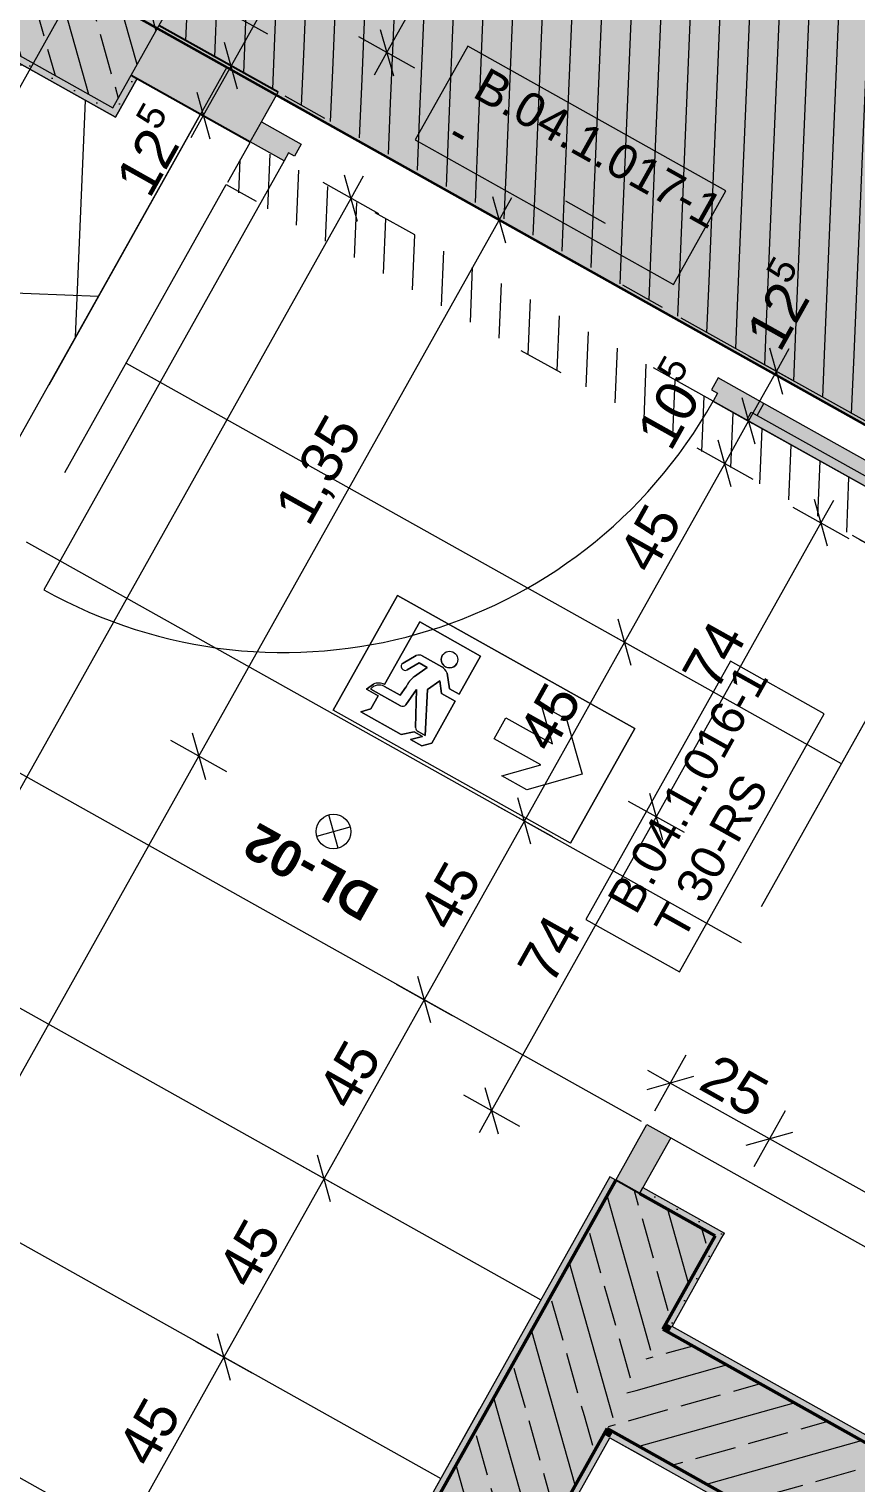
# Model space of a CAD drawing. Header units: metres. Extents: x -27.1 to 50.1, y 105.7 to 163.4.
# Drawn here: x 6.953 to 8.769, y 154.234 to 157.427 of the extents above; entities that cross this region are included whole.
import ezdxf

# ---------------------------------------------------------------- set-up
doc = ezdxf.new("R2010")
doc.units = ezdxf.units.M
doc.header["$MEASUREMENT"] = 0
for name, pattern in [('Punktlinie', [0.0035, 0, -0.0035]), ('Punktlinie_ eng', [0.00075, 0, -0.00075]), ('Strichlinie-über-Schnitt', [0.0023, 0.0008, -0.0015]), ('Strichpunktlinie', [0.006703, 0.003528, -0.001764, 0, -0.001411])]:
    doc.linetypes.add(name, pattern=pattern)
for name, color, linetype in [('00  Raster', 7, 'Continuous'), ('10  Stützen', 7, 'Continuous'), ('10  Stützen_Schnittschraffur', 7, 'Continuous'), ('10  Wand Massiv', 7, 'Continuous'), ('10  Wand Massiv_Schnittschraffur', 7, 'Continuous'), ('10  Wand Massiv_Tür', 7, 'Continuous'), ('20  Decke Abhangdecke', 7, 'Continuous'), ('20  Decke Abhangdecke_Deckschraffur', 7, 'Continuous'), ('20  Deckenspiegel + Einbauten', 7, 'Continuous'), ('20  Wand Leichtbau', 7, 'Continuous'), ('20  Wand Leichtbau_Deckschraffur', 7, 'Continuous'), ('20  Wand Leichtbau_Schnittschraffur', 7, 'Continuous'), ('20  Wand Leichtbau_Tür', 7, 'Continuous'), ('40  Bemaßung 1_ 50 Deckenspiegel', 7, 'Continuous'), ('50  NUF - Raumstempel', 7, 'Continuous'), ('Neubau_10  Treppen + Rampen', 7, 'Continuous'), ('Neubau_20  Decke Abhangdecke', 7, 'Continuous'), ('Neubau_20  Decke Abhangdecke_Deckschraffur', 7, 'Continuous'), ('Neubau_20  Deckenspiegel + Einbauten', 7, 'Continuous'), ('Neubau_20  Wand Leichtbau', 7, 'Continuous'), ('Neubau_40  Bemaßung 1_ 50 Deckenspiegel', 7, 'Continuous'), ('Neubau_50 NUF - Raumstempel MIETERAUSBAU', 7, 'Continuous')]:
    doc.layers.add(name, color=color, linetype=linetype)
doc.styles.add('ERSTELLTER_STIL_1', font='arial.ttf')
doc.styles.add('ERSTELLTER_STIL_2', font='arial.ttf')
pattern_1 = [(87.605446, (0, 0), (-0.06494324, 0.002715745), [])]
pattern_2 = [(87.605446, (0, 0), (-0.02497817, 0.0010445172), [0, -0.025])]
pattern_3 = [(285.73796, (0, 0), (0.11550147, 0.03254858), []), (285.73796, (0.05775, 0.01627), (0.11550147, 0.03254858), [0.09, -0.03])]
pattern_4 = [(195.73796, (0, 0), (-0.03254858, 0.11550147), []), (195.73796, (0.01627, -0.05775), (-0.03254858, 0.11550147), [0.09, -0.03])]

msp = doc.modelspace()

# ---------------------------------------------------------------- hatches: boundary and pattern name
at = {"layer": '10  Stützen_Schnittschraffur', "linetype": 'Continuous', "lineweight": 0, "true_color": 0xffffff}
for points in [[(7.1372, 157.2544), (7.3327, 157.6034), (6.9838, 157.7989), (6.7882, 157.4499)], [(6.7678, 157.4442), (7.1429, 157.234), (7.1906, 157.319), (7.1775, 157.3264), (7.1372, 157.2544), (6.7882, 157.4499), (6.8286, 157.5219), (6.8155, 157.5292)]]:
    msp.add_hatch(color=7, dxfattribs=at).paths.add_polyline_path(points)
at = {"layer": '10  Stützen_Schnittschraffur', "linetype": 'Continuous', "lineweight": 13, "true_color": 0x000100}
h = msp.add_hatch(dxfattribs=at)
h.set_pattern_fill('Beton__Stahlbeton_0001', color=98, style=0, pattern_type=2)
h.set_pattern_definition([(285.738, (6.78823, 157.44992), (0.115501, 0.032549), []), (285.738, (6.73048, 157.43365), (0.115501, 0.032549), [0.09, -0.03])])
h.paths.add_polyline_path([(7.1372, 157.2544), (7.3327, 157.6034), (6.9838, 157.7989), (6.7882, 157.4499)])
h = msp.add_hatch(dxfattribs=at)
h.set_pattern_fill('Gips_0001', color=98, style=0, pattern_type=2)
h.set_pattern_definition(pattern_2)
h.paths.add_polyline_path([(6.7678, 157.4442), (7.1429, 157.234), (7.1906, 157.319), (7.1775, 157.3264), (7.1372, 157.2544), (6.7882, 157.4499), (6.8286, 157.5219), (6.8155, 157.5292)])
at = {"layer": '10  Wand Massiv_Schnittschraffur', "linetype": 'Continuous', "lineweight": 0, "true_color": 0xffffff}
for points in [[(8.2418, 154.8989), (8.2941, 154.8696), (8.3625, 154.9917), (8.3102, 155.021)], [(8.2287, 154.9062), (6.3541, 151.5606), (6.3741, 151.5657), (8.2418, 154.8989)], [(8.2418, 154.8989), (8.1269, 154.6939), (8.345, 154.5717), (8.4599, 154.7767), (8.2941, 154.8696)], [(8.4729, 154.7694), (8.4803, 154.7825), (8.3014, 154.8827), (8.2941, 154.8696), (8.4599, 154.7767)], [(8.3523, 154.5848), (8.3654, 154.5774), (8.4729, 154.7694), (8.4599, 154.7767)], [(8.2228, 154.3536), (8.345, 154.5717), (8.1269, 154.6939), (8.0047, 154.4758)], [(8.2359, 154.3463), (8.3581, 154.5644), (8.345, 154.5717), (8.2228, 154.3536)], [(8.3581, 154.5644), (8.2359, 154.3463), (11.7124, 152.3983), (11.8346, 152.6164)], [(8.3581, 154.5644), (8.3654, 154.5774), (8.3523, 154.5848), (8.345, 154.5717)], [(8.3654, 154.5774), (8.3581, 154.5644), (11.7168, 152.6825), (11.7241, 152.6955)], [(6.7068, 151.6496), (6.7079, 151.6499), (8.2228, 154.3536), (8.0047, 154.4758), (6.4894, 151.7714)], [(6.7279, 151.6549), (8.2285, 154.3332), (8.2155, 154.3405), (6.7148, 151.6623)], [(8.2285, 154.3332), (8.2359, 154.3463), (8.2228, 154.3536), (8.2155, 154.3405)], [(8.2285, 154.3332), (11.5873, 152.4513), (11.5946, 152.4644), (8.2359, 154.3463)]]:
    msp.add_hatch(color=7, dxfattribs=at).paths.add_polyline_path(points)
at = {"layer": '10  Wand Massiv_Schnittschraffur', "linetype": 'Continuous', "lineweight": 13, "true_color": 0x000100}
h = msp.add_hatch(dxfattribs=at)
h.set_pattern_fill('Gips_0001', color=98, style=0, pattern_type=2)
h.set_pattern_definition(pattern_2)
h.paths.add_polyline_path([(8.2287, 154.9062), (6.3541, 151.5606), (6.3741, 151.5657), (8.2418, 154.8989)])
h = msp.add_hatch(dxfattribs=at)
h.set_pattern_fill('Beton__Stahlbeton_0001', color=98, style=0, pattern_type=2)
h.set_pattern_definition(pattern_3)
h.paths.add_polyline_path([(8.2418, 154.8989), (8.1269, 154.6939), (8.345, 154.5717), (8.4599, 154.7767), (8.2941, 154.8696)])
h = msp.add_hatch(dxfattribs=at)
h.set_pattern_fill('Gips_0001', color=98, style=0, pattern_type=2)
h.set_pattern_definition(pattern_2)
h.paths.add_polyline_path([(8.4729, 154.7694), (8.4803, 154.7825), (8.3014, 154.8827), (8.2941, 154.8696), (8.4599, 154.7767)])
h = msp.add_hatch(dxfattribs=at)
h.set_pattern_fill('Gips_0001', color=98, style=0, pattern_type=2)
h.set_pattern_definition(pattern_2)
h.paths.add_polyline_path([(8.3523, 154.5848), (8.3654, 154.5774), (8.4729, 154.7694), (8.4599, 154.7767)])
h = msp.add_hatch(dxfattribs=at)
h.set_pattern_fill('Beton__Stahlbeton_0001', color=98, style=0, pattern_type=2)
h.set_pattern_definition(pattern_3)
h.paths.add_polyline_path([(8.2228, 154.3536), (8.345, 154.5717), (8.1269, 154.6939), (8.0047, 154.4758)])
h = msp.add_hatch(dxfattribs=at)
h.set_pattern_fill('Beton__Stahlbeton_0001', color=98, style=0, pattern_type=2)
h.set_pattern_definition(pattern_4)
h.paths.add_polyline_path([(8.2359, 154.3463), (8.3581, 154.5644), (8.345, 154.5717), (8.2228, 154.3536)])
h = msp.add_hatch(dxfattribs=at)
h.set_pattern_fill('Beton__Stahlbeton_0001', color=98, style=0, pattern_type=2)
h.set_pattern_definition(pattern_4)
h.paths.add_polyline_path([(8.3581, 154.5644), (8.2359, 154.3463), (11.7124, 152.3983), (11.8346, 152.6164)])
h = msp.add_hatch(dxfattribs=at)
h.set_pattern_fill('Gips_0001', color=98, style=0, pattern_type=2)
h.set_pattern_definition(pattern_2)
h.paths.add_polyline_path([(8.3581, 154.5644), (8.3654, 154.5774), (8.3523, 154.5848), (8.345, 154.5717)])
h = msp.add_hatch(dxfattribs=at)
h.set_pattern_fill('Gips_0001', color=98, style=0, pattern_type=2)
h.set_pattern_definition(pattern_2)
h.paths.add_polyline_path([(8.3654, 154.5774), (8.3581, 154.5644), (11.7168, 152.6825), (11.7241, 152.6955)])
h = msp.add_hatch(dxfattribs=at)
h.set_pattern_fill('Beton__Stahlbeton_0001', color=98, style=0, pattern_type=2)
h.set_pattern_definition(pattern_3)
h.paths.add_polyline_path([(6.7068, 151.6496), (6.7079, 151.6499), (8.2228, 154.3536), (8.0047, 154.4758), (6.4894, 151.7714)])
h = msp.add_hatch(dxfattribs=at)
h.set_pattern_fill('Gips_0001', color=98, style=0, pattern_type=2)
h.set_pattern_definition(pattern_2)
h.paths.add_polyline_path([(6.7279, 151.6549), (8.2285, 154.3332), (8.2155, 154.3405), (6.7148, 151.6623)])
h = msp.add_hatch(dxfattribs=at)
h.set_pattern_fill('Gips_0001', color=98, style=0, pattern_type=2)
h.set_pattern_definition(pattern_2)
h.paths.add_polyline_path([(8.2285, 154.3332), (8.2359, 154.3463), (8.2228, 154.3536), (8.2155, 154.3405)])
h = msp.add_hatch(dxfattribs=at)
h.set_pattern_fill('Gips_0001', color=98, style=0, pattern_type=2)
h.set_pattern_definition(pattern_2)
h.paths.add_polyline_path([(8.2285, 154.3332), (11.5873, 152.4513), (11.5946, 152.4644), (8.2359, 154.3463)])
at = {"layer": '20  Decke Abhangdecke_Deckschraffur', "linetype": 'Continuous', "lineweight": 18, "true_color": 0xffd5aa}
h = msp.add_hatch(dxfattribs=at)
h.set_pattern_fill('Mauerwerk_0001', color=41, style=0, pattern_type=2)
h.set_pattern_definition(pattern_1)
h.paths.add_polyline_path([(9.0706, 156.4089), (9.1963, 156.6332), (9.807, 156.291), (10.1788, 156.9547), (10.0918, 157.004), (9.7686, 156.4271), (9.1579, 156.7693), (9.0323, 156.545), (7.3878, 157.4664), (7.4892, 157.6475), (7.2232, 157.7966), (7.5769, 158.428), (7.4899, 158.4772), (7.087, 157.7582), (7.3531, 157.6091), (7.2517, 157.4281), (7.5003, 157.2888), (8.6606, 156.6387)])
h = msp.add_hatch(dxfattribs=at)
h.set_pattern_fill('Mauerwerk_0001', color=41, style=0, pattern_type=2)
h.set_pattern_definition(pattern_1)
h.paths.add_polyline_path([(7.3878, 157.4664), (7.5492, 157.376), (8.7095, 156.7259), (9.0323, 156.545), (9.1579, 156.7693), (9.7686, 156.4271), (10.0918, 157.004), (7.5769, 158.428), (7.2232, 157.7966), (7.4892, 157.6475)])
at = {"layer": '20  Decke Abhangdecke_Deckschraffur', "linetype": 'Continuous', "lineweight": 13}
h = msp.add_hatch(dxfattribs=at)
h.set_pattern_fill('Lamellendecke_Flurkoffer_8E', color=5, style=0, pattern_type=2)
h.set_pattern_definition([(150.738, (-6.42524, 129.7489), (0.219962, 0.392577), [])])
h.paths.add_polyline_path([(-3.086, 138.3949), (-8.2298, 129.2145), (-6.6594, 128.3347), (-4.1552, 132.8041), (-4.1308, 132.8478), (4.4575, 148.1757), (4.5186, 148.2848), (5.7529, 150.4876), (8.9569, 156.206), (8.5469, 156.4357), (7.3866, 157.0858), (-0.3976, 143.1931)])
at = {"layer": '20  Wand Leichtbau_Deckschraffur', "linetype": 'Continuous', "lineweight": 0, "true_color": 0xffffff}
msp.add_hatch(color=7, dxfattribs=at).paths.add_polyline_path([(8.5526, 156.5788), (8.5395, 156.5862), (8.5297, 156.5687), (8.9485, 156.3341), (8.9582, 156.3515), (8.9452, 156.3589), (8.9598, 156.385), (8.5672, 156.605)])
at = {"layer": '20  Wand Leichtbau_Schnittschraffur', "linetype": 'Continuous', "lineweight": 18}
msp.add_hatch(color=9, dxfattribs=at).paths.add_polyline_path([(7.1775, 157.3264), (7.4392, 157.1797), (7.5003, 157.2888), (7.2386, 157.4354)])
at = {"layer": '20  Wand Leichtbau_Schnittschraffur', "linetype": 'Continuous', "lineweight": 0, "true_color": 0xffffff}
for points in [[(7.4637, 157.2233), (7.4392, 157.1797), (7.5134, 157.1382), (7.5232, 157.1556), (7.5362, 157.1483), (7.5509, 157.1745)], [(8.5395, 156.5862), (8.5526, 156.5788), (8.5672, 156.605), (8.4669, 156.6612), (8.4523, 156.635), (8.4653, 156.6277), (8.4556, 156.6103), (8.5297, 156.5687)]]:
    msp.add_hatch(color=7, dxfattribs=at).paths.add_polyline_path(points)
at = {"layer": 'Neubau_10  Treppen + Rampen', "linetype": 'Continuous', "lineweight": 0, "true_color": 0x8f8f8f}
msp.add_hatch(color=252, dxfattribs=at).paths.add_polyline_path([(17.1396, 149.5487), (18.6134, 152.179), (1.2236, 162.0253), (0.6998, 161.0905), (14.3275, 153.4549), (13.601, 152.1582)])
at = {"layer": 'Neubau_20  Decke Abhangdecke_Deckschraffur', "linetype": 'Continuous', "lineweight": 18, "true_color": 0xdcff15}
h = msp.add_hatch(dxfattribs=at)
h.set_pattern_fill('Bauliche_Anlagen__geplan_55', color=60, style=0, pattern_type=2)
h.set_pattern_definition([(87.60545, (0, 0), (-0.4995634, 0.0208903), []), (177.60545, (0, 0), (0.0208903, 0.4995634), [])])
h.paths.add_polyline_path([(-11.9299, 137.2893), (-11.9483, 137.2566), (-11.7956, 137.1711), (-11.7773, 137.2038), (-11.7027, 137.3368), (-11.3276, 137.1266), (-11.4021, 136.9936), (-6.2943, 134.1316), (-6.2197, 134.2647), (-5.8446, 134.0545), (-5.9191, 133.9215), (-5.7796, 133.8433), (-3.195, 138.456), (-3.3346, 138.5342), (-3.4152, 138.3903), (-3.7904, 138.6005), (-3.7097, 138.7444), (-5.3411, 139.6585), (-1.3692, 146.7474), (0.7769, 145.5449), (7.3302, 157.2408), (7.1906, 157.319), (7.1429, 157.234), (6.7678, 157.4442), (6.8155, 157.5292), (1.7076, 160.3912), (1.6599, 160.3061), (1.2848, 160.5163), (1.3777, 160.6821), (1.225, 160.7676), (-9.2843, 142.0111), (-9.3026, 141.9784)])
h.paths.add_polyline_path([(-8.904, 141.4828), (-9.2529, 141.6784), (-9.0574, 142.0273), (-8.7085, 141.8318)], flags=0)
at = {"layer": 'Neubau_20  Decke Abhangdecke_Deckschraffur', "linetype": 'Continuous', "lineweight": 18, "true_color": 0xffd5aa}
h = msp.add_hatch(dxfattribs=at)
h.set_pattern_fill('Mauerwerk_0001', color=41, style=0, pattern_type=2)
h.set_pattern_definition(pattern_1)
h.paths.add_polyline_path([(7.438, 157.1776), (7.3855, 157.0836), (8.9571, 156.2059), (9.0095, 156.2999)])

# ---------------------------------------------------------------- linework, layer by layer
at = {"layer": '00  Raster', "color": 7, "linetype": 'Strichpunktlinie', "lineweight": 13, "ltscale": 1000}
for p, q in [((13.2683, 154.0484), (-1.4759, 162.3096)), ((17.7894, 150.7085), (6.4769, 159.0508))]:
    msp.add_line(p, q, dxfattribs=at)
at = {"layer": '00  Raster', "color": 5, "linetype": 'Strichpunktlinie', "lineweight": 13, "ltscale": 1000}
msp.add_line((-17.9562, 112.8782), (7.5682, 158.4329), dxfattribs=at)
at = {"layer": '10  Stützen', "color": 7, "linetype": 'Continuous', "lineweight": 13, "ltscale": 1000, "flags": 128}
msp.add_lwpolyline([(7.1372, 157.2544), (7.3327, 157.6034), (6.9838, 157.7989), (6.7882, 157.4499)], close=True, dxfattribs=at)
msp.add_lwpolyline([(6.8155, 157.5292), (6.7678, 157.4442), (7.1429, 157.234), (7.1906, 157.319)], dxfattribs=at)
at = {"layer": '10  Wand Massiv', "color": 7, "linetype": 'Continuous', "lineweight": 50, "ltscale": 1000}
for p, q in [((8.2418, 154.8989), (8.1269, 154.6939)), ((8.4599, 154.7767), (8.2941, 154.8696)), ((8.345, 154.5717), (8.4599, 154.7767)), ((8.1269, 154.6939), (8.0047, 154.4758)), ((8.3581, 154.5644), (8.345, 154.5717)), ((8.3581, 154.5644), (8.345, 154.5717)), ((11.7168, 152.6825), (8.3581, 154.5644)), ((8.0047, 154.4758), (6.4894, 151.7714)), ((6.7079, 151.6499), (8.2228, 154.3536)), ((8.2228, 154.3536), (8.2359, 154.3463)), ((8.2228, 154.3536), (8.2359, 154.3463)), ((8.2359, 154.3463), (11.5946, 152.4644))]:
    msp.add_line(p, q, dxfattribs=at)
at = {"layer": '10  Wand Massiv', "color": 7, "linetype": 'Continuous', "lineweight": 13, "ltscale": 1000}
for p, q in [((8.2418, 154.8989), (8.2287, 154.9062)), ((8.2941, 154.8696), (8.3014, 154.8827)), ((8.3014, 154.8827), (8.4803, 154.7825)), ((8.4729, 154.7694), (8.4803, 154.7825))]:
    msp.add_line(p, q, dxfattribs=at)
at = {"layer": '10  Wand Massiv', "color": 7, "linetype": 'Continuous', "lineweight": 25, "ltscale": 1000}
msp.add_line((8.2941, 154.8696), (8.2418, 154.8989), dxfattribs=at)
at = {"layer": '10  Wand Massiv', "color": 7, "linetype": 'Continuous', "lineweight": 13, "ltscale": 1000, "flags": 128}
msp.add_lwpolyline([(8.382, 155.3565), (8.6997, 155.9236), (8.4941, 156.0388), (8.1764, 155.4718)], close=True, dxfattribs=at)
for points in [[(8.2287, 154.9062), (6.3541, 151.5606)], [(8.3654, 154.5774), (8.4729, 154.7694)], [(11.7241, 152.6955), (8.3654, 154.5774)], [(6.7279, 151.6549), (8.2285, 154.3332)], [(8.2285, 154.3332), (11.5873, 152.4513)]]:
    msp.add_lwpolyline(points, dxfattribs=at)
at = {"layer": '10  Wand Massiv_Tür', "color": 7, "linetype": 'Strichlinie-über-Schnitt', "lineweight": 13, "ltscale": 1000}
for p, q in [((8.9521, 156.1974), (8.2287, 154.9062)), ((9.189, 156.0474), (8.4803, 154.7825))]:
    msp.add_line(p, q, dxfattribs=at)
at = {"layer": '10  Wand Massiv_Tür', "color": 7, "linetype": 'Continuous', "lineweight": 18, "ltscale": 1000}
for p, q in [((8.2418, 154.8989), (8.3102, 155.021)), ((8.3102, 155.021), (8.3625, 154.9917)), ((8.3625, 154.9917), (8.2941, 154.8696)), ((8.3625, 154.9917), (9.4094, 154.4051)), ((8.2941, 154.8696), (8.2418, 154.8989))]:
    msp.add_line(p, q, dxfattribs=at)
at = {"layer": '10  Wand Massiv_Tür', "color": 7, "linetype": 'Continuous', "lineweight": 13, "ltscale": 1000}
for p, q in [((8.2418, 154.8989), (8.2287, 154.9062)), ((8.3014, 154.8827), (8.4803, 154.7825)), ((8.4729, 154.7694), (8.4803, 154.7825))]:
    msp.add_line(p, q, dxfattribs=at)
at = {"layer": '10  Wand Massiv_Tür', "color": 7, "linetype": 'Continuous', "lineweight": 25, "ltscale": 1000}
msp.add_line((8.2941, 154.8696), (8.2418, 154.8989), dxfattribs=at)
msp.add_line((8.2941, 154.8696), (8.2418, 154.8989), dxfattribs=at)
at = {"layer": '20  Decke Abhangdecke', "color": 7, "linetype": 'Punktlinie_ eng', "lineweight": 13, "ltscale": 1000, "flags": 128}
for points in [[(10.1788, 156.9547), (9.807, 156.291), (9.1963, 156.6332), (9.0706, 156.4089), (8.6606, 156.6387), (7.5003, 157.2888), (7.2517, 157.4281), (7.3531, 157.6091), (7.087, 157.7582), (7.4899, 158.4772)], [(10.0918, 157.004), (9.7686, 156.4271), (9.1579, 156.7693), (9.0323, 156.545), (7.3878, 157.4664), (7.4892, 157.6475), (7.2232, 157.7966), (7.5769, 158.428)], [(10.0918, 157.004), (9.7686, 156.4271), (9.1579, 156.7693), (9.0323, 156.545), (8.7095, 156.7259), (7.5492, 157.376), (7.3878, 157.4664), (7.4892, 157.6475), (7.2232, 157.7966), (7.5769, 158.428)]]:
    msp.add_lwpolyline(points, dxfattribs=at)
at = {"layer": '20  Decke Abhangdecke', "color": 7, "linetype": 'Strichlinie-über-Schnitt', "lineweight": 13, "ltscale": 1000, "flags": 128}
msp.add_lwpolyline([(-3.086, 138.3949), (-0.3976, 143.1931), (7.3866, 157.0858), (8.5469, 156.4357), (8.9569, 156.206), (5.7529, 150.4876), (4.5186, 148.2848), (4.4575, 148.1757), (-4.1308, 132.8478), (-4.1552, 132.8041), (-6.6594, 128.3347), (-8.2298, 129.2145)], close=True, dxfattribs=at)
at = {"layer": '20  Wand Leichtbau', "color": 7, "linetype": 'Continuous', "lineweight": 13, "ltscale": 1000}
for p, q in [((7.4637, 157.2233), (7.5003, 157.2888)), ((7.4392, 157.1797), (7.4637, 157.2233))]:
    msp.add_line(p, q, dxfattribs=at)
at = {"layer": '20  Wand Leichtbau', "color": 7, "linetype": 'Continuous', "lineweight": 25, "ltscale": 1000, "flags": 128}
for points in [[(7.5003, 157.2888), (7.2386, 157.4354)], [(7.1775, 157.3264), (7.4392, 157.1797)]]:
    msp.add_lwpolyline(points, dxfattribs=at)
at = {"layer": '20  Wand Leichtbau', "color": 7, "linetype": 'Continuous', "lineweight": 13, "ltscale": 1000, "flags": 128}
msp.add_lwpolyline([(7.8016, 157.1842), (8.3686, 156.8665), (8.4838, 157.0721), (7.9168, 157.3898)], close=True, dxfattribs=at)
at = {"layer": '20  Wand Leichtbau_Tür', "color": 7, "linetype": 'Continuous', "lineweight": 13, "ltscale": 1000}
for p, q in [((7.4637, 157.2233), (7.5003, 157.2888)), ((7.4392, 157.1797), (7.4637, 157.2233)), ((7.4392, 157.1797), (7.4637, 157.2233))]:
    msp.add_line(p, q, dxfattribs=at)
at = {"layer": '20  Wand Leichtbau_Tür', "color": 7, "linetype": 'Strichlinie-über-Schnitt', "lineweight": 13, "ltscale": 1000}
for p, q in [((9.0837, 156.4016), (7.5003, 157.2888)), ((9.0226, 156.2925), (7.4392, 157.1797))]:
    msp.add_line(p, q, dxfattribs=at)
at = {"layer": '20  Wand Leichtbau_Tür', "color": 7, "linetype": 'Continuous', "lineweight": 18, "ltscale": 1000}
for p, q in [((7.4392, 157.1797), (7.4637, 157.2233)), ((7.4637, 157.2233), (7.5509, 157.1745)), ((7.5134, 157.1382), (7.4392, 157.1797)), ((7.5232, 157.1556), (7.5134, 157.1382)), ((7.5362, 157.1483), (7.5232, 157.1556)), ((7.5509, 157.1745), (7.5362, 157.1483)), ((7.5134, 157.1382), (6.9855, 156.196)), ((8.4669, 156.6612), (8.4523, 156.635)), ((8.5672, 156.605), (8.4669, 156.6612)), ((8.4523, 156.635), (8.4653, 156.6277)), ((8.4653, 156.6277), (8.4556, 156.6103)), ((8.4556, 156.6103), (8.5297, 156.5687)), ((8.5297, 156.5687), (8.5395, 156.5862)), ((8.5395, 156.5862), (8.5526, 156.5788)), ((8.5526, 156.5788), (8.5672, 156.605)), ((8.5526, 156.5788), (8.9452, 156.3589)), ((8.9598, 156.385), (8.5672, 156.605)), ((8.5297, 156.5687), (8.9485, 156.3341))]:
    msp.add_line(p, q, dxfattribs=at)
at = {"layer": '20  Wand Leichtbau_Tür', "color": 7, "linetype": 'Continuous', "lineweight": 13, "ltscale": 1000}
msp.add_arc((7.5134, 157.1382), 1.08, 240.738, 330.738, dxfattribs=at)
at = {"layer": '40  Bemaßung 1_ 50 Deckenspiegel', "color": 7, "linetype": 'Continuous', "lineweight": 13, "ltscale": 1000}
for p, q in [((7.7392, 157.3756), (8.1477, 158.1048)), ((7.4912, 157.5146), (7.3971, 157.3466)), ((7.8005, 157.3413), (7.6778, 157.41)), ((7.7248, 157.4267), (7.7535, 157.3246)), ((7.3357, 157.381), (7.4584, 157.3123)), ((7.4114, 157.2956), (7.3827, 157.3977)), ((7.7117, 157.3266), (7.7392, 157.3756)), ((7.3971, 157.3466), (7.336, 157.2376)), ((7.3216, 157.2886), (7.3503, 157.1865)), ((7.2746, 157.272), (7.3973, 157.2032)), ((7.336, 157.2376), (7.3085, 157.1885)), ((7.7218, 157.0214), (7.5992, 157.0901)), ((7.6749, 157.0047), (7.6461, 157.1068)), ((7.6605, 157.0558), (7.688, 157.1048)), ((-0.1763, 143.0691), (7.6605, 157.0558)), ((8.0005, 156.957), (7.9717, 157.0591)), ((7.9861, 157.008), (8.0136, 157.0571)), ((8.0474, 156.9737), (7.9247, 157.0424)), ((7.3262, 155.8303), (7.9861, 157.008)), ((8.7068, 156.2919), (8.678, 156.3939)), ((8.7199, 156.392), (8.6924, 156.3429)), ((8.631, 156.3773), (8.7537, 156.3085)), ((8.6924, 156.3429), (8.3307, 155.6973)), ((7.3118, 155.8813), (7.3406, 155.7792)), ((7.3875, 155.7959), (7.2648, 155.8647)), ((6.2264, 153.8674), (7.3262, 155.8303)), ((8.3451, 155.6463), (8.3163, 155.7484)), ((8.2693, 155.7317), (8.392, 155.663)), ((8.3307, 155.6973), (7.969, 155.0518)), ((8.3956, 155.1735), (8.3269, 155.0508)), ((8.3612, 155.1121), (8.3122, 155.1396)), ((8.4123, 155.1265), (8.3102, 155.0977)), ((8.5793, 154.9899), (8.3612, 155.1121)), ((7.9076, 155.0861), (8.0303, 155.0174)), ((7.9546, 155.1028), (7.9833, 155.0007)), ((7.969, 155.0518), (7.9415, 155.0027)), ((8.6137, 155.0512), (8.545, 154.9286)), ((8.5283, 154.9755), (8.6304, 155.0043)), ((9.7839, 154.315), (8.5793, 154.9899))]:
    msp.add_line(p, q, dxfattribs=at)
at = {"layer": '50  NUF - Raumstempel', "color": 253, "linetype": 'Punktlinie', "lineweight": 18, "ltscale": 1000, "true_color": 0x9f9f9f, "flags": 128}
msp.add_lwpolyline([(8.2285, 154.3332), (9.5546, 153.5902), (11.6832, 152.3975), (11.6906, 152.4106), (13.0079, 151.6725), (11.4999, 148.9812), (6.7279, 151.6549)], close=True, dxfattribs=at)
at = {"layer": 'Neubau_10  Treppen + Rampen', "color": 8, "linetype": 'Continuous', "lineweight": 35, "ltscale": 1000, "flags": 128}
msp.add_lwpolyline([(1.2236, 162.0253), (0.6998, 161.0905), (14.3275, 153.4549), (13.601, 152.1582), (17.1396, 149.5487)], dxfattribs=at)
at = {"layer": 'Neubau_20  Decke Abhangdecke', "color": 7, "linetype": 'Continuous', "lineweight": 13, "ltscale": 1000, "flags": 128}
msp.add_lwpolyline([(-5.7796, 133.8433), (-3.195, 138.456), (-3.3346, 138.5342), (-3.4152, 138.3903), (-3.7904, 138.6005), (-3.7097, 138.7444), (-5.3411, 139.6585), (-1.3692, 146.7474), (0.7769, 145.5449), (7.3302, 157.2408), (7.1906, 157.319), (7.1429, 157.234), (6.7678, 157.4442), (6.8155, 157.5292), (1.7076, 160.3912), (1.6599, 160.3061), (1.2848, 160.5163), (1.3777, 160.6821), (1.225, 160.7676), (-9.2843, 142.0111), (-9.3026, 141.9784), (-11.9299, 137.2893)], dxfattribs=at)
at = {"layer": 'Neubau_20  Decke Abhangdecke', "color": 7, "linetype": 'Punktlinie_ eng', "lineweight": 13, "ltscale": 1000, "flags": 128}
msp.add_lwpolyline([(7.438, 157.1776), (7.3855, 157.0836), (8.9571, 156.2059), (9.0095, 156.2999)], close=True, dxfattribs=at)
at = {"layer": 'Neubau_20  Deckenspiegel + Einbauten', "color": 7, "linetype": 'Continuous', "lineweight": 13, "ltscale": 1000}
for p, q in [((7.7626, 156.183), (7.6214, 155.9311)), ((7.6214, 155.9311), (7.7626, 156.183)), ((8.2834, 155.8912), (7.7626, 156.183)), ((7.7626, 156.183), (8.2834, 155.8912)), ((7.8112, 156.125), (7.7342, 155.9875)), ((7.7342, 155.9875), (7.8112, 156.125)), ((7.9447, 156.0502), (7.8112, 156.125)), ((7.8112, 156.125), (7.9447, 156.0502)), ((7.7749, 156.0348), (7.8038, 156.0513)), ((7.8038, 156.0513), (7.7749, 156.0348)), ((7.8104, 156.0351), (7.7835, 156.0198)), ((7.7835, 156.0198), (7.8104, 156.0351)), ((7.8279, 156.0253), (7.8104, 156.0351)), ((7.8104, 156.0351), (7.8279, 156.0253)), ((7.8167, 156.0506), (7.8596, 156.0265)), ((7.8596, 156.0265), (7.8167, 156.0506)), ((7.8978, 155.9665), (7.9447, 156.0502)), ((7.9447, 156.0502), (7.8978, 155.9665)), ((7.8001, 156.0053), (7.8279, 156.0253)), ((7.8279, 156.0253), (7.8001, 156.0053)), ((7.8713, 156.0124), (7.8766, 155.9784)), ((7.8766, 155.9784), (7.8713, 156.0124)), ((7.71, 155.9884), (7.6943, 155.9771)), ((7.6943, 155.9771), (7.71, 155.9884)), ((7.6943, 155.9771), (7.72, 155.9627)), ((7.72, 155.9627), (7.6943, 155.9771)), ((7.7692, 155.9408), (7.7036, 155.9776)), ((7.7036, 155.9776), (7.7692, 155.9408)), ((7.7338, 155.9836), (7.7685, 155.9641)), ((7.7685, 155.9641), (7.7338, 155.9836)), ((7.7685, 155.9641), (7.7811, 155.9821)), ((7.7811, 155.9821), (7.7685, 155.9641)), ((7.8043, 155.9766), (7.7811, 155.9434)), ((7.7811, 155.9434), (7.8043, 155.9766)), ((7.8018, 155.8931), (7.8043, 155.9766)), ((7.8043, 155.9766), (7.8018, 155.8931)), ((7.8286, 155.9764), (7.823, 155.8759)), ((7.823, 155.8759), (7.8286, 155.9764)), ((7.8553, 155.9957), (7.8286, 155.9764)), ((7.8286, 155.9764), (7.8553, 155.9957)), ((7.8595, 155.9682), (7.8553, 155.9957)), ((7.8553, 155.9957), (7.8595, 155.9682)), ((7.8894, 155.9514), (7.8595, 155.9682)), ((7.8595, 155.9682), (7.8894, 155.9514)), ((7.8766, 155.9784), (7.8978, 155.9665)), ((7.8978, 155.9665), (7.8766, 155.9784)), ((7.72, 155.9627), (7.7039, 155.934)), ((7.7039, 155.934), (7.72, 155.9627)), ((7.8377, 155.8592), (7.8894, 155.9514)), ((7.8894, 155.9514), (7.8377, 155.8592)), ((8.1031, 155.8571), (8.079, 155.9424)), ((8.079, 155.9424), (8.1337, 155.9118)), ((8.1031, 155.8571), (8.079, 155.9424)), ((8.079, 155.9424), (8.1337, 155.9118)), ((8.1423, 155.6393), (7.6214, 155.9311)), ((7.7039, 155.934), (7.6822, 155.9279)), ((7.6822, 155.9279), (7.7039, 155.934)), ((7.6822, 155.9279), (7.7708, 155.8782)), ((7.7708, 155.8782), (7.6822, 155.9279)), ((7.9745, 155.8685), (8.0004, 155.9146)), ((7.9745, 155.8685), (8.0004, 155.9146)), ((8.0004, 155.9146), (8.1031, 155.8571)), ((8.0004, 155.9146), (8.1031, 155.8571)), ((8.1337, 155.9118), (8.1679, 155.7904)), ((8.1337, 155.9118), (8.1679, 155.7904)), ((7.7708, 155.8782), (7.7989, 155.8837)), ((7.7989, 155.8837), (7.7708, 155.8782)), ((7.8173, 155.8734), (7.7912, 155.8668)), ((7.7912, 155.8668), (7.8173, 155.8734)), ((7.7989, 155.8837), (7.8173, 155.8734)), ((7.8173, 155.8734), (7.7989, 155.8837)), ((7.823, 155.8759), (7.8078, 155.8845)), ((7.8078, 155.8845), (7.823, 155.8759)), ((8.1423, 155.6393), (8.2834, 155.8912)), ((8.2834, 155.8912), (8.1423, 155.6393)), ((7.7912, 155.8668), (7.8158, 155.853)), ((7.8158, 155.853), (7.7912, 155.8668)), ((7.8158, 155.853), (7.8377, 155.8592)), ((7.8377, 155.8592), (7.8158, 155.853)), ((8.0772, 155.8109), (7.9745, 155.8685)), ((8.0772, 155.8109), (7.9745, 155.8685)), ((7.9919, 155.7869), (8.0772, 155.8109)), ((7.9919, 155.7869), (8.0772, 155.8109)), ((8.0466, 155.7562), (7.9919, 155.7869)), ((8.0466, 155.7562), (7.9919, 155.7869)), ((8.1679, 155.7904), (8.0466, 155.7562)), ((8.1679, 155.7904), (8.0466, 155.7562)), ((7.6323, 155.628), (7.6116, 155.7011)), ((7.5854, 155.6543), (7.6585, 155.6749))]:
    msp.add_line(p, q, dxfattribs=at)
for centre, radius in [((7.8768, 156.0425), 0.0182), ((7.6219, 155.6646), 0.038)]:
    msp.add_circle(centre, radius, dxfattribs=at)
for centre, radius, start, end in [((7.7792, 156.0273), 0.00864, 119.8725, 299.6506), ((7.7792, 156.0273), 0.00864, 119.8725, 299.6506), ((7.8095, 156.0378), 0.0147, 60.738, 112.9722), ((7.8095, 156.0378), 0.0147, 60.738, 112.9722), ((7.8768, 156.0425), 0.0182, 150.738, 330.738), ((7.8345, 155.9577), 0.0587, 125.8219, 155.4505), ((7.8345, 155.9577), 0.0587, 125.8219, 155.4505), ((7.8472, 156.0045), 0.0253, 18.1881, 60.738), ((7.8472, 156.0045), 0.0253, 18.1881, 60.738), ((7.7223, 155.962), 0.0244, 61.9683, 140.3514), ((7.7223, 155.962), 0.0244, 61.9683, 140.3514), ((7.7213, 155.9649), 0.0261, 60.2892, 115.7537), ((7.7213, 155.9649), 0.0261, 60.2892, 115.7537), ((7.7737, 155.9489), 0.00922, 240.738, 323.5073), ((7.7737, 155.9489), 0.00922, 240.738, 323.5073), ((7.8136, 155.8948), 0.0119, 188.383, 240.738), ((7.8136, 155.8948), 0.0119, 188.383, 240.738)]:
    msp.add_arc(centre, radius, start, end, dxfattribs=at)
at = {"layer": 'Neubau_20  Wand Leichtbau', "color": 7, "linetype": 'Strichlinie-über-Schnitt', "lineweight": 18, "ltscale": 1000, "flags": 128}
for points in [[(7.3876, 157.3434), (0.7769, 145.5449)], [(7.3876, 157.3434), (7.4966, 157.2823)], [(-0.3976, 143.1931), (7.4966, 157.2823)]]:
    msp.add_lwpolyline(points, dxfattribs=at)
at = {"layer": 'Neubau_40  Bemaßung 1_ 50 Deckenspiegel', "color": 7, "linetype": 'Continuous', "lineweight": 13, "ltscale": 1000}
for p, q in [((8.5333, 156.71), (8.656, 156.6412)), ((8.6091, 156.6246), (8.5803, 156.7267)), ((8.6222, 156.7247), (8.5947, 156.6756)), ((8.5947, 156.6756), (8.5336, 156.5666)), ((8.548, 156.5155), (8.5192, 156.6176)), ((8.4722, 156.6009), (8.5949, 156.5322)), ((8.5336, 156.5666), (8.4812, 156.473)), ((8.4955, 156.422), (8.4668, 156.5241)), ((8.4198, 156.5074), (8.5425, 156.4387)), ((8.4812, 156.473), (8.2612, 156.0805)), ((8.2756, 156.0294), (8.2468, 156.1315)), ((8.1999, 156.1148), (8.3225, 156.0461)), ((8.2612, 156.0805), (8.0412, 155.6879)), ((7.9799, 155.7222), (8.1026, 155.6535)), ((8.0556, 155.6368), (8.0269, 155.7389)), ((8.0412, 155.6879), (7.8213, 155.2953)), ((7.7599, 155.3297), (7.8826, 155.2609)), ((7.8357, 155.2443), (7.8069, 155.3463)), ((7.8213, 155.2953), (7.6013, 154.9027)), ((7.6157, 154.8517), (7.5869, 154.9538)), ((7.54, 154.9371), (7.6627, 154.8684)), ((7.6013, 154.9027), (7.3814, 154.5101)), ((7.32, 154.5445), (7.4427, 154.4758)), ((7.3957, 154.4591), (7.367, 154.5612)), ((7.3814, 154.5101), (7.1614, 154.1176))]:
    msp.add_line(p, q, dxfattribs=at)
at = {"layer": 'Neubau_50 NUF - Raumstempel MIETERAUSBAU', "color": 7, "linetype": 'Punktlinie', "lineweight": 13, "ltscale": 1000, "flags": 128}
msp.add_lwpolyline([(8.9186, 156.1068), (9.0226, 156.2925), (7.4392, 157.1797), (7.3618, 157.0417)], dxfattribs=at)

# ---------------------------------------------------------------- texts
at = {"layer": '10  Wand Massiv', "color": 7, "linetype": 'Continuous', "lineweight": 18, "char_height": 0.075, "attachment_point": 1, "rotation": 60.738, "style": 'ERSTELLTER_STIL_1'}
for s, insert in [('\\A1;{\\pql;\\pt0;\\fArial|b0|i0|c0|p38;B.04.1.016-1}', (8.2206, 155.5157)), ('\\A1;{\\pql;\\pt0;\\fArial|b0|i0|c0|p38;T 30-RS}', (8.3235, 155.4581))]:
    msp.add_mtext(s, dxfattribs=dict(at, insert=insert))
at = {"layer": '20  Deckenspiegel + Einbauten', "color": 7, "linetype": 'Continuous', "lineweight": 13, "insert": (7.5524, 155.5404), "char_height": 0.08, "attachment_point": 2, "rotation": 150.738, "style": 'ERSTELLTER_STIL_2'}
msp.add_mtext('\\A1;{\\pqc;\\fArial|b1|i0|c0|p38;DL-0\\fArial|b1|i0|c0|p38;2}', dxfattribs=at)
at = {"layer": '20  Wand Leichtbau', "color": 7, "linetype": 'Continuous', "lineweight": 18, "char_height": 0.075, "attachment_point": 1, "rotation": 330.738, "style": 'ERSTELLTER_STIL_1'}
for s, insert in [('\\A1;{\\pql;\\pt0;\\fArial|b0|i0|c0|p38;B.04.1.017-1}', (7.9607, 157.3455)), ('\\A1;{\\pql;\\pt0;\\fArial|b0|i0|c0|p38;-}', (7.9031, 157.2427))]:
    msp.add_mtext(s, dxfattribs=dict(at, insert=insert))
at = {"layer": '40  Bemaßung 1_ 50 Deckenspiegel', "color": 7, "linetype": 'Continuous', "lineweight": 13, "char_height": 0.09, "attachment_point": 7, "rotation": 60.738, "style": 'ERSTELLTER_STIL_1'}
for s, insert in [('\\A1;{\\pql;\\fArial|b0|i0|c0|p38;12\\fArial|b0|i0|c0|p38;\\A1{\\H.66x;\\S5^  ;}}', (7.2409, 157.0396)), ('\\A1;{\\pql;\\fArial|b0|i0|c0|p38;12\\fArial|b0|i0|c0|p38;\\A1{\\H.66x;\\S5^  ;}}', (8.6251, 156.7016)), ('\\A1;{\\pql;\\fArial|b0|i0|c0|p38;10\\fArial|b0|i0|c0|p38;\\A1{\\H.66x;\\S5^  ;}}', (8.3852, 156.4841))]:
    msp.add_mtext(s, dxfattribs=dict(at, insert=insert))
at = {"layer": '40  Bemaßung 1_ 50 Deckenspiegel', "color": 7, "linetype": 'Continuous', "lineweight": 13, "char_height": 0.09, "attachment_point": 7, "style": 'ERSTELLTER_STIL_1'}
for s, insert, width, rotation in [('\\A1;{\\pql;\\fArial|b0|i0|c0|p38;1,35}', (7.5819, 156.3235), 0.239452, 60.738), ('\\A1;{\\pql;\\fArial|b0|i0|c0|p38;45}', (8.3221, 156.226), 0.136595, 60.738), ('\\A1;{\\pql;\\fArial|b0|i0|c0|p38;74}', (8.4624, 155.9693), 0.136595, 60.738), ('\\A1;{\\pql;\\fArial|b0|i0|c0|p38;45}', (8.1021, 155.8334), 0.136595, 60.738), ('\\A1;{\\pql;\\fArial|b0|i0|c0|p38;45}', (7.8822, 155.4408), 0.136595, 60.738), ('\\A1;{\\pql;\\fArial|b0|i0|c0|p38;74}', (8.1007, 155.3238), 0.136595, 60.738), ('\\A1;{\\pql;\\fArial|b0|i0|c0|p38;45}', (7.6622, 155.0482), 0.136595, 60.738), ('\\A1;{\\pql;\\fArial|b0|i0|c0|p38;25}', (8.4195, 155.1001), 0.136595, 330.738), ('\\A1;{\\pql;\\fArial|b0|i0|c0|p38;45}', (7.4422, 154.6557), 0.136595, 60.738), ('\\A1;{\\pql;\\fArial|b0|i0|c0|p38;45}', (7.2223, 154.2631), 0.136595, 60.738)]:
    msp.add_mtext(s, dxfattribs=dict(at, insert=insert, width=width, rotation=rotation))

doc.saveas('drawing.dxf')
